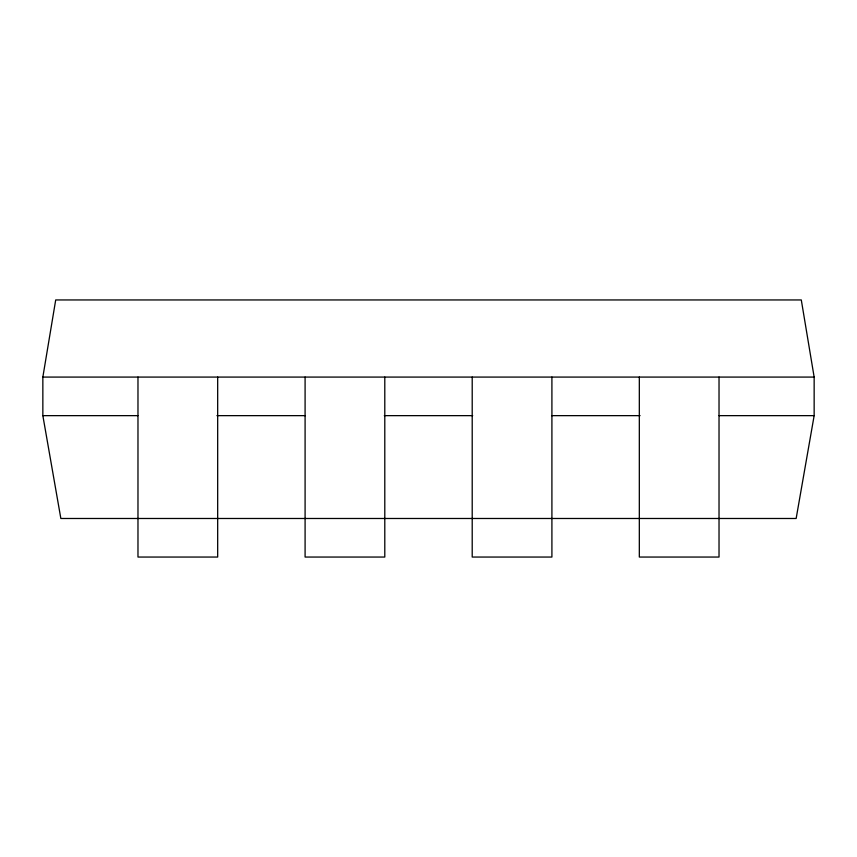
<?xml version="1.0" encoding="UTF-8"?>
<svg xmlns="http://www.w3.org/2000/svg" width="857" height="857" viewBox="0 0 857 857"><rect width="100%" height="100%" fill="white"/><g stroke="black" fill="none" stroke-linecap="round" stroke-linejoin="round"><path stroke-width="1.29" d="M42.85 377.08L55.705 299.95L801.295 299.95L814.15 377.08L814.15 415.645L796.153 518.485L60.847 518.485L42.85 415.645L42.85 377.08L814.15 377.08M42.85 415.645L137.923 415.645M216.928 415.645L305.306 415.645M384.311 415.645L472.689 415.645M551.694 415.645L640.072 415.645M719.077 415.645L814.15 415.645M719.023 377.08L719.023 557.05L639.322 557.05L639.322 377.08M551.908 377.08L551.908 557.05L472.207 557.05L472.207 377.08M384.793 377.08L384.793 557.05L305.092 557.05L305.092 377.08M217.678 377.08L217.678 557.05L137.977 557.05L137.977 377.08"/></g></svg>
